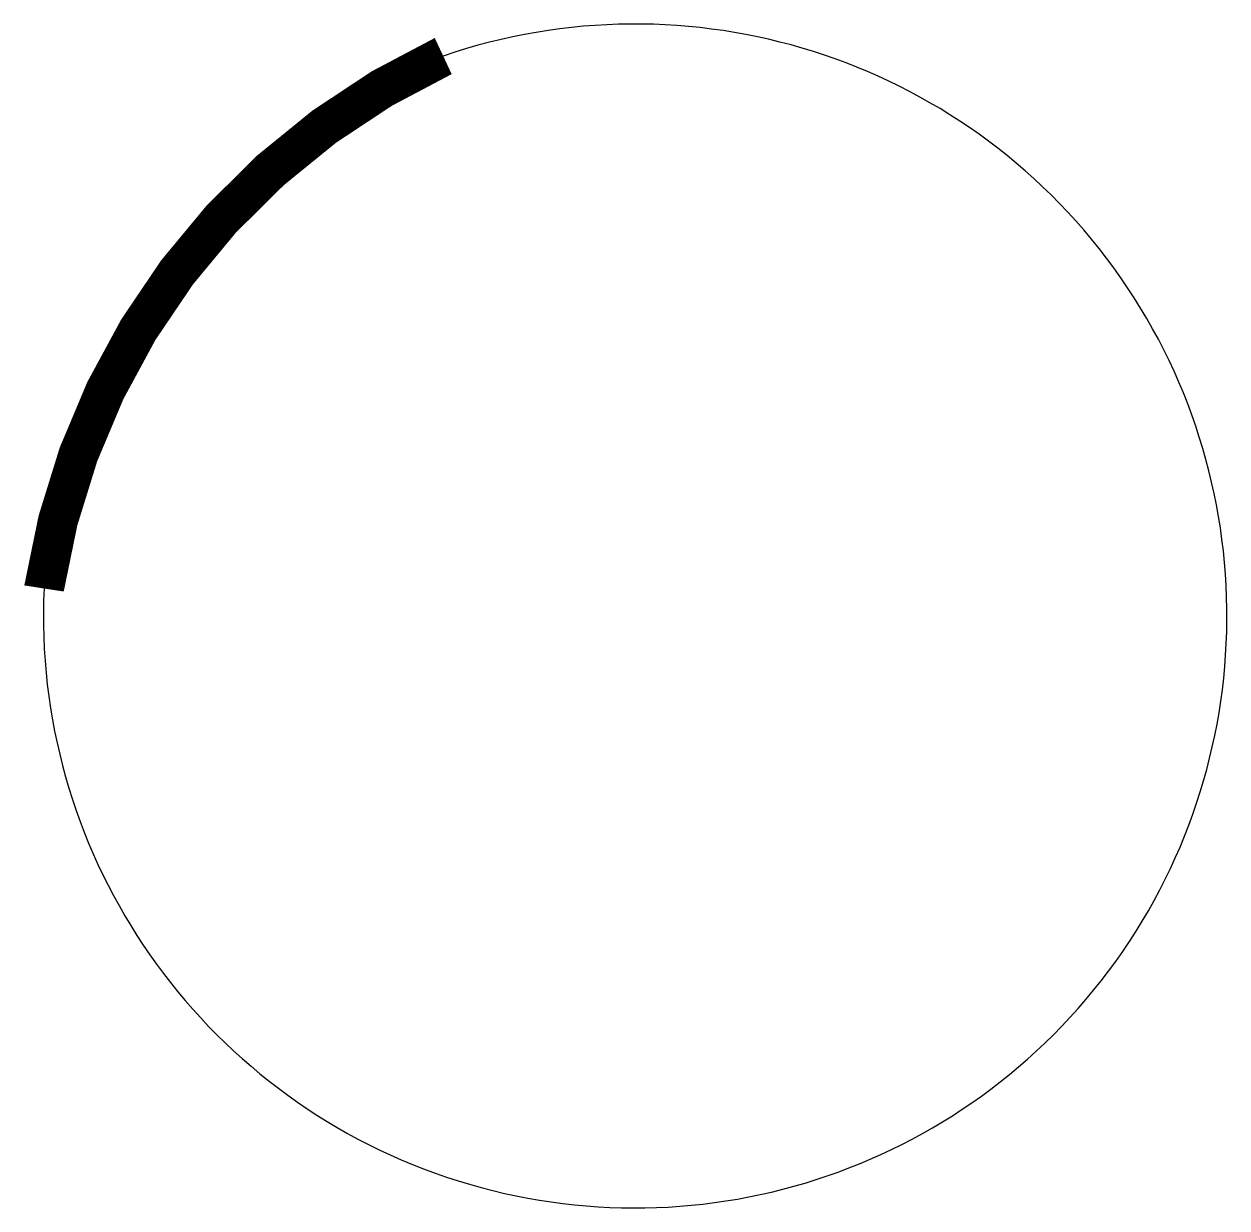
# Model space of a CAD drawing. Header units: metres. Extents: x -0.15 to 8.89, y -4.65 to 4.24.
import ezdxf

# ---------------------------------------------------------------- set-up
doc = ezdxf.new("R2010")
doc.units = ezdxf.units.M

msp = doc.modelspace()

# ---------------------------------------------------------------- linework, layer by layer
for points, format in [([(0, 0, 3.25), (3, 4)], "xyb"), ([(0, 0, 0.3, 0.3, -0.25), (3, 4, 0.3, 0.3, 0)], "xyseb")]:
    msp.add_lwpolyline(points, format=format)

doc.saveas('drawing.dxf')
